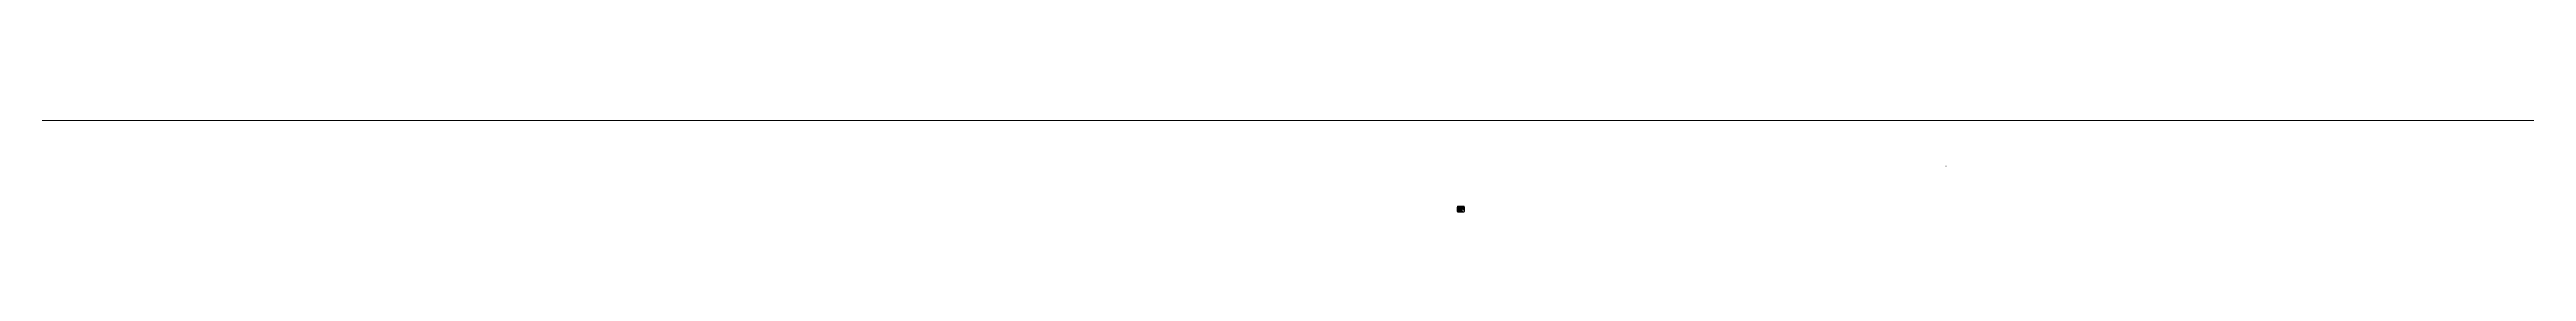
# Model space of a CAD drawing. Header units: inches. Extents: x 109699 to 44449955, y -10987 to 15824140.
# Drawn here: x 282903 to 456107, y -10987 to -3761 of the extents above; entities that cross this region are included whole.
import ezdxf

# ---------------------------------------------------------------- set-up
doc = ezdxf.new("R2010")
doc.units = ezdxf.units.IN
doc.header["$LTSCALE"] = 5
doc.header["$MEASUREMENT"] = 0
doc.linetypes.add('DASHED', pattern=[0.75, 0.5, -0.25])
doc.linetypes.add('DASHED2', pattern=[0.375, 0.25, -0.125])
doc.layers.get('0').update_dxf_attribs({"color": 123})
doc.layers.get('Defpoints').update_dxf_attribs({"lineweight": 5})
for name, color, linetype, lineweight in [('CKT-TEXT', 6, 'Continuous', 9), ('E-BOX', 20, 'Continuous', 30), ('E-BUSBER-B', 21, 'Continuous', 18), ('E-BUSBER-N', 131, 'Continuous', 18), ('E-CKT-CABLE', 116, 'Continuous', 18), ('E-CKT-TEXT', 135, 'Continuous', 18), ('E-CKT-TEXT-2', 7, 'Continuous', 9), ('E-MCCB', 5, 'Continuous', 13), ('E-QS-Socket-15A', 1, 'Continuous', 9), ('E-SB-Switch-Board', 106, 'Continuous', 18), ('H', 252, 'Continuous', 9)]:
    doc.layers.add(name, color=color, linetype=linetype, lineweight=lineweight)
doc.layers.add('T', color=8, linetype='Continuous')
doc.styles.add('RomanS', font='romans.shx')
doc.styles.get("Standard").update_dxf_attribs({"font": 'times.ttf'})
doc.styles.add('TAVE2', font='ROM_____.PFB')

# ---------------------------------------------------------------- blocks, each defined once
blk = doc.blocks.new('E-CKT TEXT')
for p, q in [((648437, 22111), (648439, 22113)), ((648437, 22112), (648439, 22113)), ((648437, 22112), (648438, 22113)), ((648437, 22112), (648438, 22113)), ((648437, 22112), (648438, 22113)), ((648437, 22112), (648438, 22113)), ((648437, 22113), (648437, 22113)), ((648439, 22105), (648437, 22113)), ((648437, 22113), (648441, 22113)), ((648438, 22110), (648441, 22113)), ((648438, 22110), (648441, 22113)), ((648438, 22110), (648440, 22113)), ((648438, 22110), (648440, 22113)), ((648438, 22111), (648440, 22113)), ((648438, 22111), (648439, 22113)), ((648438, 22111), (648439, 22113)), ((648438, 22109), (648440, 22112)), ((648438, 22109), (648440, 22112)), ((648438, 22110), (648440, 22112)), ((648438, 22109), (648440, 22111)), ((648438, 22109), (648440, 22111)), ((648438, 22109), (648440, 22111)), ((648438, 22108), (648440, 22110)), ((648438, 22108), (648440, 22110)), ((648438, 22108), (648440, 22110)), ((648438, 22107), (648440, 22109)), ((648438, 22108), (648440, 22109)), ((648438, 22107), (648439, 22108)), ((648438, 22107), (648440, 22108)), ((648438, 22107), (648440, 22108)), ((648439, 22105), (648441, 22113)), ((648439, 22106), (648439, 22107)), ((648439, 22106), (648439, 22107)), ((648439, 22107), (648439, 22107)), ((648439, 22106), (648439, 22106)), ((648439, 22106), (648439, 22106)), ((648439, 22106), (648439, 22106)), ((648439, 22105), (648439, 22105))]:
    blk.add_line(p, q)
blk = doc.blocks.new('A$C7DE01C66')
at = {"layer": 'E-CKT-CABLE'}
for p, q in [((0, 25), (0, 13)), ((0, 10), (0, 0))]:
    blk.add_line(p, q, dxfattribs=at)
blk.add_arc((-1, 12), 1.72, 298.10752, 61.89248, dxfattribs=at)

msp = doc.modelspace()

# ---------------------------------------------------------------- hatches: boundary and pattern name
at = {"layer": 'E-CKT-TEXT-2'}
h = msp.add_hatch(dxfattribs=at)
h.set_pattern_fill('ANSI31', color=256, scale=10)
h.set_pattern_definition([(45, (179511.5723, -23422.9737), (-0.8838834765, 0.8838834765), [])])
h.paths.add_polyline_path([(381703, -10929), (381675, -10929), (381675, -10929), (381675, -10929), (381652, -10929), (381652, -10950), (381703, -10950)])
h.paths.add_polyline_path([(381652, -10929), (381631, -10929), (381631, -10929), (381631, -10929), (381605, -10929), (381605, -10950), (381652, -10950)])
h.paths.add_polyline_path([(381662, -10947), (381690, -10947), (381690, -10934), (381662, -10934)], flags=16)
h.paths.add_polyline_path([(381618, -10947), (381646, -10947), (381646, -10934), (381618, -10934)], flags=16)
at = {"layer": 'E-QS-Socket-15A'}
h = msp.add_hatch(dxfattribs=at)
h.set_pattern_fill('ANSI31', color=1, scale=10)
h.set_pattern_definition([(45, (179427.4649, -23422.9737), (-0.8838834765, 0.8838834765), [])])
h.paths.add_polyline_path([(381481, -10929), (381461, -10929), (381461, -10929), (381461, -10929), (381439, -10929), (381439, -10950), (381481, -10950)])
h.paths.add_polyline_path([(381448, -10946), (381475, -10946), (381475, -10934), (381448, -10934)], flags=16)
h = msp.add_hatch(dxfattribs=at)
h.set_pattern_fill('ANSI31', color=1, scale=10)
h.set_pattern_definition([(45, (179469.0547, -23422.9737), (-0.8838834765, 0.8838834765), [])])
h.paths.add_polyline_path([(381522, -10929), (381502, -10929), (381502, -10929), (381502, -10929), (381481, -10929), (381481, -10950), (381522, -10950)])
h.paths.add_polyline_path([(381490, -10946), (381516, -10946), (381516, -10934), (381490, -10934)], flags=16)
h = msp.add_hatch(dxfattribs=at)
h.set_pattern_fill('ANSI31', color=1, scale=10)
h.set_pattern_definition([(45, (179510.6446, -23422.9737), (-0.8838834765, 0.8838834765), [])])
h.paths.add_polyline_path([(381564, -10929), (381544, -10929), (381544, -10929), (381544, -10929), (381522, -10929), (381522, -10950), (381564, -10950)])
h.paths.add_polyline_path([(381531, -10946), (381558, -10946), (381558, -10934), (381531, -10934)], flags=16)
h = msp.add_hatch(dxfattribs=at)
h.set_pattern_fill('ANSI31', color=1, scale=10)
h.set_pattern_definition([(45, (179552.2344, -23422.9737), (-0.8838834765, 0.8838834765), [])])
h.paths.add_polyline_path([(381605, -10929), (381585, -10929), (381585, -10929), (381585, -10929), (381564, -10929), (381564, -10950), (381605, -10950)])
h.paths.add_polyline_path([(381573, -10946), (381599, -10946), (381599, -10934), (381573, -10934)], flags=16)
at = {"layer": 'E-SB-Switch-Board'}
h = msp.add_hatch(dxfattribs=at)
h.set_pattern_fill('ANSI31', color=256, scale=10)
h.set_pattern_definition([(45, (187775.2874, -5392.0628), (-0.8838834765, 0.8838834765), [])])
h.paths.add_polyline_path([(381391, -10950), (381439, -10950), (381439, -10929), (381416, -10929), (381416, -10929), (381416, -10929), (381391, -10929)])
h.paths.add_polyline_path([(381404, -10946), (381428, -10946), (381428, -10933), (381404, -10933)], flags=24)

# ---------------------------------------------------------------- linework, layer by layer
at = {"linetype": 'DASHED2', "lineweight": 25, "ltscale": 8}
msp.add_lwpolyline([(381392, -10582), (381789, -10582, -0.4142136), (381828, -10620), (381828, -10948, -0.4142136), (381789, -10987), (381392, -10987, -0.4142136), (381353, -10948), (381353, -10620, -0.4142136)], format="xyb", close=True, dxfattribs=at)
at = {"layer": 'CKT-TEXT', "extrusion": (0, 0, -1)}
for centre in [(381456, -10793), (381498, -10793), (381539, -10793), (381581, -10793), (381627, -10793), (381669, -10793)]:
    msp.add_ellipse(centre, major_axis=(0, 11.3), ratio=0.8736, start_param=0.8108571, end_param=2.3307355, dxfattribs=at)
at = {"layer": 'Defpoints', "ltscale": 0.5}
msp.add_ray((184485, -4569), (1, 0), dxfattribs=at)
at = {"layer": 'E-BOX', "linetype": 'DASHED'}
for p, q in [((381390, -10812), (381390, -10689)), ((381609, -10689), (381390, -10689)), ((381609, -10689), (381390, -10689)), ((381390, -10812), (381768, -10812)), ((381716, -10654), (381609, -10654)), ((381609, -10689), (381609, -10654)), ((381609, -10689), (381609, -10654)), ((381716, -10654), (381716, -10689)), ((381768, -10689), (381716, -10689)), ((381768, -10812), (381768, -10689)), ((381768, -10747), (381789, -10747)), ((381772, -10760), (381805, -10760)), ((381779, -10764), (381799, -10764)), ((381784, -10769), (381794, -10769)), ((381786, -10774), (381791, -10774)), ((381789, -10747), (381789, -10760))]:
    msp.add_line(p, q, dxfattribs=at)
at = {"layer": 'E-BUSBER-B', "color": 1}
msp.add_line((381408, -10742), (381759, -10742), dxfattribs=at)
at = {"layer": 'E-BUSBER-N', "lineweight": 25}
msp.add_line((381408, -10764), (381759, -10764), dxfattribs=at)
at = {"layer": 'E-CKT-CABLE'}
for p, q in [((381416, -10802), (381416, -10929)), ((381439, -10929), (381439, -10950)), ((381461, -10802), (381461, -10929)), ((381502, -10802), (381502, -10929)), ((381544, -10802), (381544, -10929)), ((381585, -10802), (381585, -10929)), ((381631, -10802), (381631, -10929)), ((381650, -10616), (381647, -10624)), ((381650, -10616), (381653, -10624)), ((381650, -10665), (381650, -10616)), ((381650, -10764), (381650, -10683)), ((381670, -10616), (381667, -10624)), ((381670, -10616), (381673, -10624)), ((381670, -10665), (381670, -10616)), ((381671, -10742), (381671, -10683)), ((381675, -10802), (381675, -10929)), ((381683, -10641), (381765, -10641)), ((381703, -10929), (381703, -10950))]:
    msp.add_line(p, q, dxfattribs=at)
msp.add_lwpolyline([(381391, -10929), (381703, -10929), (381703, -10950), (381391, -10950)], close=True, dxfattribs=at)
msp.add_solid([(381683, -10642), (381683, -10640), (381678, -10641)], dxfattribs=at)
at = {"layer": 'E-CKT-TEXT-2'}
msp.add_line((381652, -10929), (381652, -10950), dxfattribs=at)
at = {"layer": 'E-MCCB', "extrusion": (0, 0, -1)}
for centre, major_axis, start_param, end_param in [((381416, -10786), (0, 2.28), 1.5707963, 7.8539816), ((381416, -10800), (0, 2.28), 1.5707963, 7.8539816), ((381412, -10793), (0, 11.3), 0.8108571, 2.3307355), ((381461, -10786), (0, 2.28), 1.5707963, 7.8539816), ((381461, -10800), (0, 2.28), 1.5707963, 7.8539816), ((381502, -10786), (0, 2.28), 1.5707963, 7.8539816), ((381502, -10800), (0, 2.28), 1.5707963, 7.8539816), ((381544, -10786), (0, 2.28), 1.5707963, 7.8539816), ((381544, -10800), (0, 2.28), 1.5707963, 7.8539816), ((381585, -10786), (0, 2.28), 1.5707963, 7.8539816), ((381585, -10800), (0, 2.28), 1.5707963, 7.8539816), ((381631, -10786), (0, 2.28), 1.5707963, 7.8539816), ((381631, -10800), (0, 2.28), 1.5707963, 7.8539816), ((381646, -10674), (0, 11.3), 0.8108571, 2.3307355), ((381674, -10786), (0, 2.28), 1.5707963, 7.8539816), ((381674, -10800), (0, 2.28), 1.5707963, 7.8539816), ((381666, -10674), (0, 11.3), 0.8108571, 2.3307355)]:
    msp.add_ellipse(centre, major_axis=major_axis, ratio=0.8736, start_param=start_param, end_param=end_param, dxfattribs=at)
for centre in [(381650, -10667), (381650, -10681), (381670, -10667), (381670, -10681)]:
    msp.add_ellipse(centre, major_axis=(0, 2.28), ratio=0.8736, dxfattribs=at)
at = {"layer": 'E-QS-Socket-15A', "color": 1}
for p, q in [((381439, -10929), (381439, -10950)), ((381481, -10929), (381481, -10950)), ((381522, -10929), (381522, -10950)), ((381564, -10929), (381564, -10950)), ((381605, -10929), (381605, -10950))]:
    msp.add_line(p, q, dxfattribs=at)
at = {"layer": 'E-QS-Socket-15A', "color": 244}
msp.add_line((381605, -10929), (381605, -10950), dxfattribs=at)
at = {"layer": 'E-QS-Socket-15A', "ltscale": 10}
msp.add_line((381716, -10654), (381716, -10654), dxfattribs=at)
at = {"layer": 'E-SB-Switch-Board'}
msp.add_line((381439, -10929), (381439, -10950), dxfattribs=at)
at = {"layer": 'H', "ltscale": 0.5}
for p, q in [((381390, -10671), (381488, -10671)), ((381435, -10654), (381435, -10689)), ((381488, -10654), (381488, -10689))]:
    msp.add_line(p, q, dxfattribs=at)
msp.add_lwpolyline([(381390, -10654), (381488, -10654), (381488, -10689), (381390, -10689)], close=True, dxfattribs=at)

# ---------------------------------------------------------------- block references
at = {"layer": 'E-CKT-TEXT', "xscale": 1.261437301520496, "yscale": 1.261437301520496, "zscale": 1.261437301520496, "rotation": 270}
msp.add_blockref('E-CKT TEXT', (387631, 810202), dxfattribs=at)
at = {"layer": 'E-CKT-TEXT-2', "xscale": 1.791404791323321, "yscale": 1.791404791323321, "zscale": 1.791404791323321}
for p in [(-779985, -50528), (-779942, -50528)]:
    msp.add_blockref('E-CKT TEXT', p, dxfattribs=at)
at = {"layer": 'E-QS-Socket-15A', "ltscale": 10, "xscale": 1.65870814017606, "yscale": 1.65870814017606, "zscale": 1.65870814017606}
for p in [(381416, -10784), (381461, -10784), (381502, -10784), (381544, -10784), (381586, -10784), (381631, -10784), (381674, -10784)]:
    msp.add_blockref('A$C7DE01C66', p, dxfattribs=at)
at = {"layer": 'E-QS-Socket-15A', "color": 1, "xscale": 1.791404791323321, "yscale": 1.791404791323321, "zscale": 1.791404791323321}
for p in [(-780156, -50528), (-780114, -50528), (-780073, -50528), (-780031, -50528)]:
    msp.add_blockref('E-CKT TEXT', p, dxfattribs=at)
at = {"layer": 'E-SB-Switch-Board', "color": 1, "xscale": 1.791404791323321, "yscale": 1.791404791323321, "zscale": 1.791404791323321}
msp.add_blockref('E-CKT TEXT', (-780200, -50528), dxfattribs=at)

# ---------------------------------------------------------------- texts
at = {"layer": 'CKT-TEXT', "attachment_point": 1}
for s, insert, char_height, width, style in [('{\\fCentury Gothic|b0|i0|c0|p34;10A SP\\PMCB}', (381424, -10785), 5, 29.98, 'RomanS'), ('{\\fCentury Gothic|b0|i0|c0|p34;16A SP\\PMCB}', (381469, -10785), 5, 29.98, 'RomanS'), ('{\\fCentury Gothic|b0|i0|c0|p34;16A SP\\PMCB}', (381510, -10785), 5, 29.98, 'RomanS'), ('{\\fCentury Gothic|b0|i0|c0|p34;16A SP\\PMCB}', (381552, -10785), 5, 29.98, 'RomanS'), ('{\\fCentury Gothic|b0|i0|c0|p34;16A SP\\PMCB}', (381594, -10785), 5, 29.98, 'RomanS'), ('{\\fCentury Gothic|b1|i1|c0|p34;TO MDB}', (381631, -10593), 15, 86.72, 'TAVE2'), ('{\\fCentury Gothic|b0|i0|c0|p34;10A SP\\PMCB}', (381640, -10785), 5, 29.98, 'RomanS'), ('{\\fCentury Gothic|b0|i0|c0|p34;20A SP\\PMCB}', (381678, -10669), 5, 29.98, 'RomanS'), ('{\\fCentury Gothic|b0|i0|c0|p34;16A SP\\PMCB}', (381681, -10785), 5, 29.98, 'RomanS'), ('{\\fCentury Gothic|b0|i1|c0|p34;+4Sq mm Ecc(Green)}', (381682, -10643), 5.5, 92.17, 'RomanS'), ('{\\fCentury Gothic|b0|i1|c0|p34;2X1C-4Sqmm,BYA}', (381685, -10632), 5.5, 92.17, 'RomanS')]:
    msp.add_mtext(s, dxfattribs=dict(at, insert=insert, char_height=char_height, width=width, style=style))
at = {"layer": 'E-BUSBER-B', "color": 1, "style": 'TAVE2'}
msp.add_text('R', height=9.95, dxfattribs=at).set_placement((381395, -10745))
at = {"layer": 'E-BUSBER-N', "lineweight": 25, "style": 'TAVE2'}
msp.add_text('N', height=9.95, dxfattribs=at).set_placement((381395, -10766))
at = {"layer": 'E-CKT-TEXT', "insert": (381391, -10640), "char_height": 8, "width": 701.42, "attachment_point": 1, "style": 'TAVE2'}
msp.add_mtext('{\\fCentury Gothic|b0|i1|c0|p34;SDB for \\A1;\\fCentury Gothic|b0|i0|c0|p34;\\H0.88889x;Ground Floor, Shop-01}', dxfattribs=at)
at = {"layer": 'E-CKT-TEXT', "color": 1, "char_height": 5, "width": 24.15, "attachment_point": 1}
for s, insert in [('{\\fCentury Gothic|b0|i1|c0|p34;\\C256;CKT-65}', (381392, -10905)), ('{\\fCentury Gothic|b0|i1|c0|p34;\\C256;CKT-66}', (381437, -10906)), ('{\\fCentury Gothic|b0|i1|c0|p34;\\C256;CKT-67}', (381479, -10906)), ('{\\fCentury Gothic|b0|i1|c0|p34;\\C256;CKT-68}', (381520, -10906)), ('{\\fCentury Gothic|b0|i1|c0|p34;\\C256;CKT-69}', (381562, -10906))]:
    msp.add_mtext(s, dxfattribs=dict(at, insert=insert))
at = {"layer": 'E-CKT-TEXT-2', "color": 7, "char_height": 5.5, "width": 121.89, "attachment_point": 1, "rotation": 90, "style": 'RomanS'}
for s, insert in [('{\\fCentury Gothic|b0|i0|c0|p34;\\C256;2X1C-2.5Sq mm,BYA}', (381407, -10898)), ('{\\fCentury Gothic|b0|i0|c0|p34;\\C256;+2.5Sq mm Ecc(Green) }', (381418, -10898)), ('{\\fCentury Gothic|b0|i0|c0|p34;\\C256;2X1C-2.5Sq mm,BYA}', (381452, -10899)), ('{\\fCentury Gothic|b0|i0|c0|p34;\\C256;+2.5Sq mm Ecc(Green) }', (381463, -10899)), ('{\\fCentury Gothic|b0|i0|c0|p34;\\C256;2X1C-2.5Sq mm,BYA}', (381493, -10899)), ('{\\fCentury Gothic|b0|i0|c0|p34;\\C256;+2.5Sq mm Ecc(Green) }', (381504, -10899)), ('{\\fCentury Gothic|b0|i0|c0|p34;\\C256;2X1C-2.5Sq mm,BYA}', (381535, -10899)), ('{\\fCentury Gothic|b0|i0|c0|p34;\\C256;+2.5Sq mm Ecc(Green) }', (381546, -10899)), ('{\\fCentury Gothic|b0|i0|c0|p34;\\C256;2X1C-2.5Sq mm,BYA}', (381576, -10899)), ('{\\fCentury Gothic|b0|i0|c0|p34;\\C256;+2.5Sq mm Ecc(Green) }', (381587, -10899))]:
    msp.add_mtext(s, dxfattribs=dict(at, insert=insert))
at = {"layer": 'E-CKT-TEXT-2', "char_height": 6, "width": 24.08, "attachment_point": 1}
for insert in [(381620, -10937), (381663, -10937)]:
    msp.add_mtext('{\\fCentury Gothic|b0|i0|c0|p34;SPARE}', dxfattribs=dict(at, insert=insert))
at = {"layer": 'E-QS-Socket-15A', "color": 1, "char_height": 6, "width": 24.15, "attachment_point": 1}
for s, insert in [('{\\fCentury Gothic|b0|i0|c0|p34;\\C256;QS-29}', (381450, -10937)), ('{\\fCentury Gothic|b0|i0|c0|p34;\\C256;QS-30}', (381492, -10937)), ('{\\fCentury Gothic|b0|i0|c0|p34;\\C256;QS-31}', (381533, -10937)), ('{\\fCentury Gothic|b0|i0|c0|p34;\\C256;QS-32}', (381575, -10937))]:
    msp.add_mtext(s, dxfattribs=dict(at, insert=insert))
at = {"layer": 'E-SB-Switch-Board', "color": 1, "insert": (381406, -10936), "char_height": 6, "width": 44.06, "attachment_point": 1}
msp.add_mtext('{\\fCentury Gothic|b0|i0|c0|p34;\\C256;SB-49}', dxfattribs=at)
at = {"layer": 'T', "char_height": 6.92, "attachment_point": 1, "style": 'TAVE2'}
for s, insert, width in [('{\\fCentury Gothic|b0|i1|c0|p34;UNIT NO:}', (381393, -10660), 58.09), ('{\\fCentury Gothic|b0|i1|c0|p34;SDB NO:}', (381393, -10676), 58.09), ('{\\fCentury Gothic|b0|i1|c0|p34;Shop-01}', (381442, -10660), 17.21), ('{\\fCentury Gothic|b0|i1|c0|p34;06}', (381453, -10677), 20.47)]:
    msp.add_mtext(s, dxfattribs=dict(at, insert=insert, width=width))

doc.saveas('drawing.dxf')
